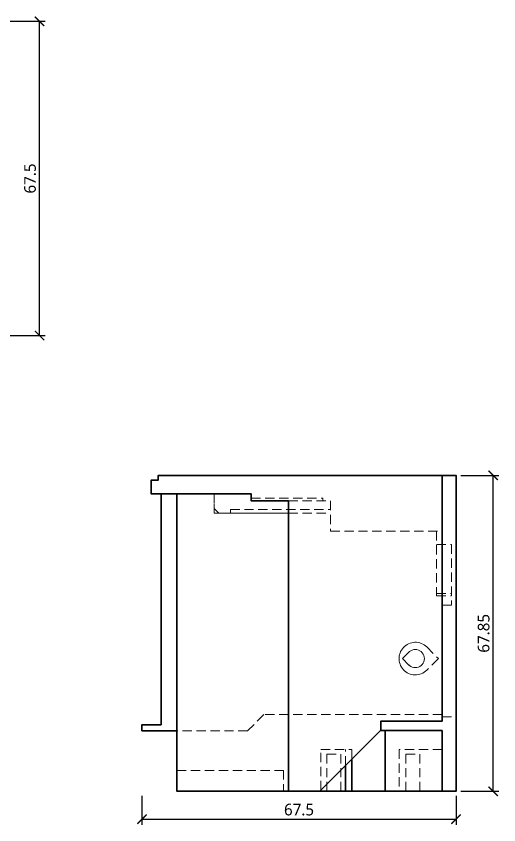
# Model space of a CAD drawing. Header units: millimetres. Extents: x -35 to 466, y -171 to 233.
# Drawn here: x 167.5 to 271.2, y -7.2 to 166.5 of the extents above; entities that cross this region are included whole.
import ezdxf

# ---------------------------------------------------------------- set-up
doc = ezdxf.new("R2010")
doc.units = ezdxf.units.MM
doc.linetypes.add('HIDDEN', pattern=[3, 2, -1])
for name, color, linetype, lineweight in [('DIM', 4, 'CONTINUOUS', 13), ('HIDDEN', 8, 'HIDDEN', 18), ('VISIBLE', 7, 'CONTINUOUS', 35)]:
    doc.layers.add(name, color=color, linetype=linetype, lineweight=lineweight)
doc.styles.add('KR', font='malgun.ttf')
doc.dimstyles.new('TOCCATA', dxfattribs={"dimtxt": 2.5, "dimasz": 2, "dimexe": 1.2, "dimexo": 1, "dimgap": 0.8, "dimtad": 1, "dimdsep": 46, "dimtxsty": 'KR', "dimblk": 'ARCHTICK', "dimcen": 2.5, "dimazin": 3, "dimtfac": 0.5, "dimtmove": 2, "dimatfit": 3})

# ---------------------------------------------------------------- blocks, each defined once
blk = doc.blocks.new('_ARCHTICK')
at = {"color": 0, "linetype": 'BYBLOCK', "const_width": 0.15}
blk.add_lwpolyline([(-0.5, -0.5), (0.5, 0.5)], dxfattribs=at)

msp = doc.modelspace()

# ---------------------------------------------------------------- linework, layer by layer
at = {"layer": 'HIDDEN'}
for points in [[(210, 63.85), (210, 60.75), (211, 59.75), (235, 59.75)], [(226, 59.76), (210.01, 59.76), (210.01, 63.84), (218, 63.84)], [(218, 62.95), (233.4, 62.95), (233.4, 62.35)], [(226, 62.35), (235, 62.35), (235, 55.85), (259, 55.85)], [(213.5, 59.75), (213.5, 60.55), (235, 60.55)], [(257.8, 55.85), (257.8, 42), (261, 42)], [(257.8, 53), (261, 53), (261, 40), (259, 40)], [(257.8, 42.5), (261, 42.5)], [(249.754, 28.326), (249.754, 28.674), (249.789, 29.022), (249.858, 29.364), (249.961, 29.697), (250.097, 30.019), (250.263, 30.325), (250.46, 30.613), (250.684, 30.881), (250.934, 31.124), (251.207, 31.342), (251.5, 31.531), (251.81, 31.69), (252.135, 31.818), (252.471, 31.912), (252.815, 31.973), (253.163, 31.999), (253.512, 31.99), (253.858, 31.947), (254.198, 31.869), (254.529, 31.758), (254.847, 31.615), (255.149, 31.44), (255.432, 31.236), (255.694, 31.006), (258.2, 28.5), (255.694, 25.994), (255.432, 25.764), (255.149, 25.56), (254.847, 25.385), (254.529, 25.242), (254.198, 25.131), (253.858, 25.053), (253.512, 25.01), (253.163, 25.001), (252.815, 25.027), (252.471, 25.088), (252.135, 25.182), (251.81, 25.31), (251.5, 25.469), (251.207, 25.658), (250.934, 25.876), (250.684, 26.119), (250.46, 26.387), (250.263, 26.675), (250.097, 26.981), (249.961, 27.303), (249.858, 27.636), (249.789, 27.978), (249.754, 28.326)], [(253.25, 30.45), (252.911, 30.42), (252.583, 30.332), (252.275, 30.189), (251.997, 29.994), (251.871, 29.868), (251.871, 29.879), (250.492, 28.5), (251.871, 27.121), (251.871, 27.132), (251.997, 27.006), (252.275, 26.811), (252.583, 26.668), (252.911, 26.58), (253.25, 26.55), (253.589, 26.58), (253.917, 26.668), (254.225, 26.811), (254.503, 27.006), (254.744, 27.247), (254.939, 27.525), (255.082, 27.833), (255.17, 28.161), (255.2, 28.5), (255.17, 28.839), (255.082, 29.167), (254.939, 29.475), (254.744, 29.753), (254.503, 29.994), (254.225, 30.189), (253.917, 30.332), (253.589, 30.42), (253.25, 30.45)], [(259, 16.5), (220.7, 16.5), (217.2, 13), (202.006, 13)], [(259, 16), (262, 16)], [(232.931, 0.226), (232.931, 9), (239.625, 9), (239.625, 6.928)], [(238.263, 5.559), (238.263, 9)], [(259, 9), (249.805, 9), (249.805, 0)], [(234.232, 0), (234.232, 8), (237.25, 8), (237.25, 0)], [(251.232, 0), (251.232, 8), (254.25, 8), (254.25, 0)], [(202, 4.5), (224.9, 4.5), (224.9, 0)]]:
    msp.add_lwpolyline(points, dxfattribs=at)
at = {"layer": 'VISIBLE'}
for points in [[(202, 63.85), (202, 0), (262, 0), (262, 67.85), (198, 67.85), (198, 66.85), (196.5, 66.85), (196.5, 63.85), (218, 63.85), (218, 62.35), (226, 62.35), (226, 0)], [(259, 0), (259, 13.05), (245.8, 13.05), (245.8, 15.05), (259, 15.05), (259, 67.85)], [(202.006, 13), (194.5, 13), (194.5, 14.3), (198.6, 14.3), (198.6, 63.85)], [(232.7, 0), (245.8, 13.1)], [(246.8, 0), (246.8, 13.05)], [(238.263, 0), (238.263, 5.559)], [(239.625, 0), (239.625, 6.928)], [(232.931, 0), (232.931, 0.226)]]:
    msp.add_lwpolyline(points, dxfattribs=at)

# ---------------------------------------------------------------- dimensions: what is measured, and where the dimension line sits
at = {"layer": 'DIM'}
for base, p1, p2 in [((172.5, 97.85), (164.5, 97.85), (164.5, 165.35)), ((270, 0), (262, 0), (262, 67.85))]:
    msp.add_linear_dim(base=base, p1=p1, p2=p2, angle=90, dimstyle='TOCCATA', dxfattribs=at).render()
msp.add_linear_dim(base=(194.5, -6), p1=(194.5, 0), p2=(262, 0), dimstyle='TOCCATA', dxfattribs=at).render()

doc.saveas('drawing.dxf')
